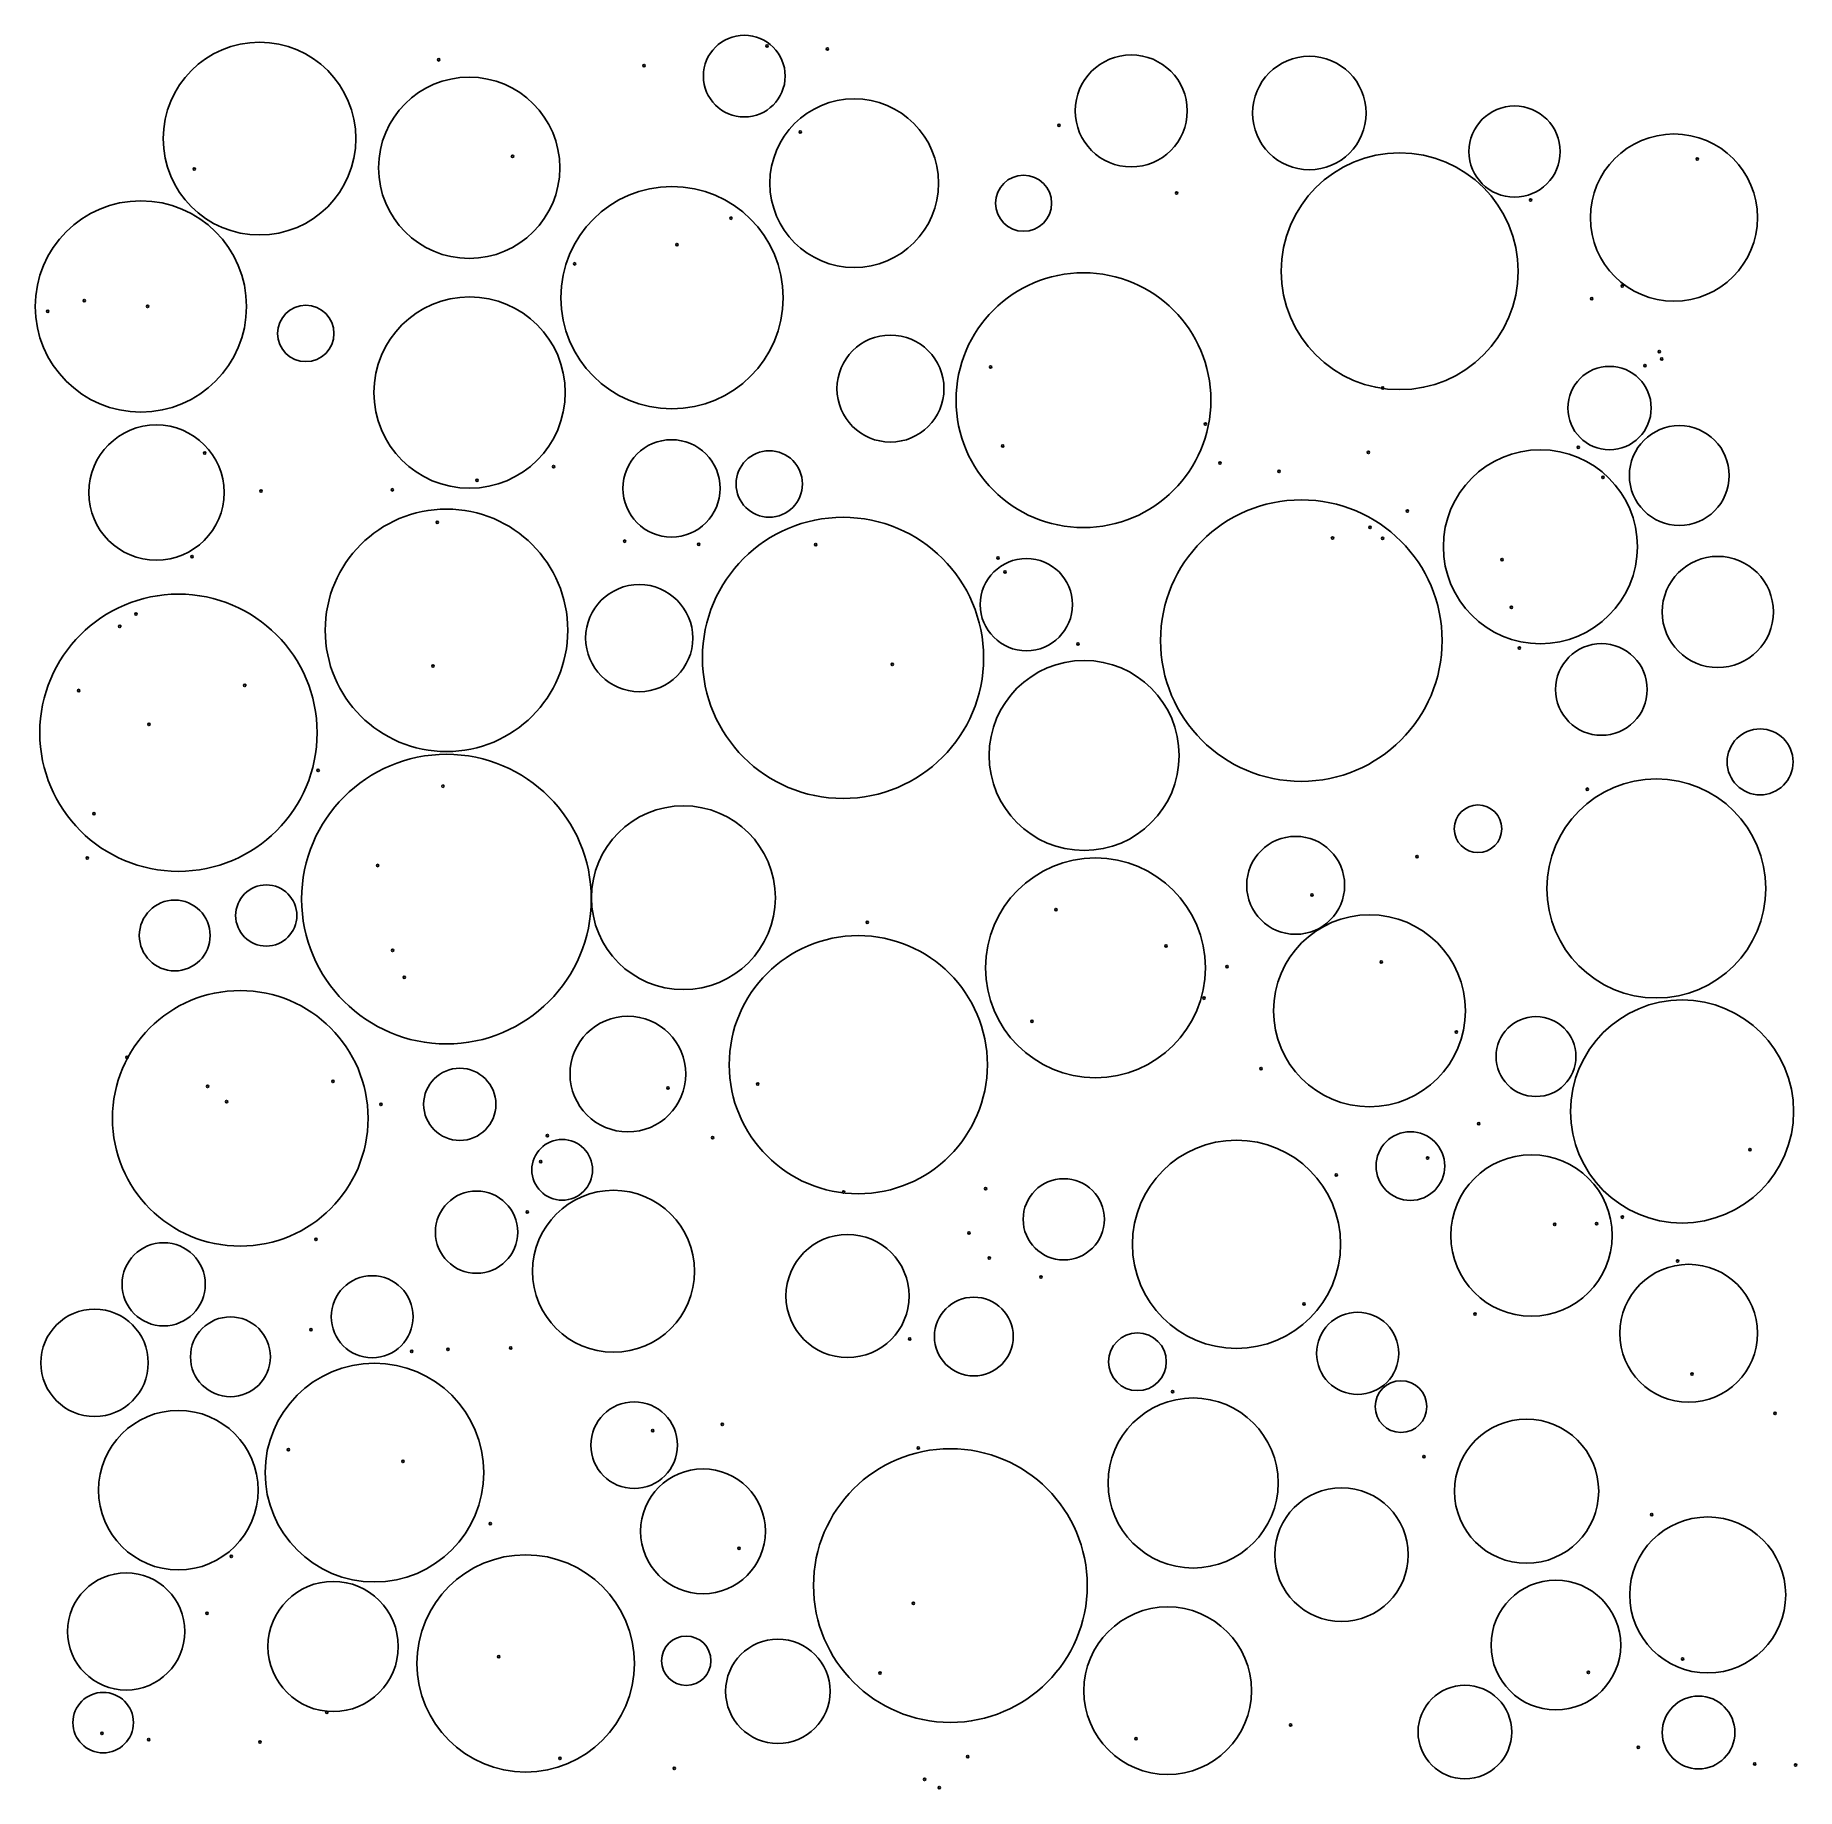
# Model space of a CAD drawing. Header units: metres. Extents: x 0 to 75, y 0.2 to 74.8.
import ezdxf

# ---------------------------------------------------------------- set-up
doc = ezdxf.new("R2010")
doc.units = ezdxf.units.M
for name, color, linetype in [('Aridos', 7, 'Continuous'), ('Poros', 7, 'Continuous'), ('Ptos_reactivos', 7, 'Continuous')]:
    doc.layers.add(name, color=color, linetype=linetype)

msp = doc.modelspace()

# ---------------------------------------------------------------- linework, layer by layer
at = {"layer": 'Aridos'}
for centre, radius in [((9.56, 70.429), 4.101), ((30.19, 73.09), 1.74), ((46.659, 71.608), 2.384), ((54.238, 71.518), 2.414), ((18.482, 69.187), 3.857), ((34.869, 68.532), 3.589), ((62.972, 69.877), 1.942), ((69.756, 67.069), 3.558), ((58.082, 64.784), 5.041), ((27.112, 63.658), 4.731), ((4.51, 63.284), 4.496), ((44.625, 59.295), 5.422), ((18.498, 59.62), 4.072), ((36.411, 59.789), 2.277), ((5.171, 55.363), 2.879), ((69.983, 56.087), 2.124), ((27.093, 55.542), 2.071), ((64.07, 53.057), 4.129), ((53.897, 49.062), 5.992), ((17.516, 49.5), 5.161), ((34.393, 48.326), 5.984), ((42.196, 50.593), 1.964), ((71.621, 50.281), 2.366), ((6.109, 45.139), 5.9), ((25.718, 49.167), 2.28), ((44.654, 44.171), 4.043), ((73.422, 43.897), 1.403), ((17.516, 38.058), 6.164), ((69.007, 38.511), 4.661), ((27.6, 38.116), 3.913), ((53.656, 38.644), 2.084), ((45.135, 35.132), 4.677), ((9.846, 37.359), 1.302), ((56.799, 33.306), 4.084), ((35.041, 31.009), 5.493), ((8.739, 28.726), 5.439), ((70.102, 29.017), 4.747), ((25.236, 30.61), 2.462), ((18.082, 29.322), 1.538), ((51.138, 23.363), 4.432), ((58.54, 26.693), 1.46), ((63.69, 23.741), 3.435), ((18.796, 23.88), 1.752), ((24.625, 22.214), 3.447), ((5.48, 21.662), 1.771), ((34.584, 21.163), 2.621), ((70.38, 19.578), 2.933), ((2.538, 18.318), 2.286), ((56.294, 18.721), 1.749), ((46.922, 18.364), 1.229), ((14.451, 13.645), 4.654), ((49.292, 13.203), 3.62), ((6.104, 12.898), 3.395), ((63.484, 12.853), 3.069), ((38.961, 8.837), 5.825), ((28.434, 11.147), 2.656), ((55.608, 10.151), 2.843), ((71.192, 8.438), 3.32), ((20.886, 5.522), 4.625), ((3.885, 6.884), 2.494), ((12.692, 6.243), 2.773), ((64.73, 6.304), 2.76), ((48.209, 4.362), 3.567), ((31.62, 4.335), 2.223), ((60.858, 2.601), 1.992), ((2.905, 3.004), 1.287), ((70.803, 2.583), 1.549)]:
    msp.add_circle(centre, radius, dxfattribs=at)
at = {"layer": 'Poros'}
for centre, radius in [((42.078, 67.679), 1.193), ((11.526, 62.135), 1.2), ((67.013, 58.96), 1.774), ((31.253, 55.729), 1.414), ((66.667, 46.98), 1.951), ((61.416, 41.051), 1.013), ((5.951, 36.509), 1.508), ((63.884, 31.356), 1.701), ((22.441, 26.533), 1.293), ((43.786, 24.427), 1.728), ((14.353, 20.281), 1.744), ((39.96, 19.435), 1.677), ((8.322, 18.575), 1.7), ((58.139, 16.456), 1.1), ((25.503, 14.813), 1.844), ((27.72, 5.637), 1.049)]:
    msp.add_circle(centre, radius, dxfattribs=at)
at = {"layer": 'Ptos_reactivos'}
for centre in [(31.161, 74.372), (33.727, 74.244), (17.187, 73.783), (25.928, 73.54), (32.571, 70.717), (43.583, 70.996), (20.326, 69.679), (6.783, 69.134), (70.746, 69.557), (48.587, 68.109), (63.655, 67.812), (29.62, 67.043), (27.321, 65.918), (22.965, 65.099), (67.555, 64.149), (0.545, 63.08), (2.098, 63.534), (4.798, 63.284), (66.256, 63.613), (40.673, 60.709), (68.521, 60.768), (69.132, 61.365), (69.237, 61.051), (57.359, 59.815), (49.812, 58.279), (7.228, 57.045), (41.191, 57.348), (56.754, 57.069), (65.681, 57.293), (22.072, 56.47), (50.431, 56.615), (52.949, 56.263), (9.626, 55.427), (15.214, 55.479), (18.819, 55.885), (66.732, 56.011), (17.124, 54.1), (58.412, 54.572), (25.105, 53.294), (55.224, 53.426), (56.825, 53.879), (57.356, 53.419), (6.688, 52.635), (28.25, 53.16), (33.229, 53.146), (40.992, 52.578), (62.443, 52.513), (41.288, 51.984), (4.298, 50.19), (62.836, 50.482), (3.614, 49.662), (44.389, 48.92), (63.179, 48.74), (16.938, 47.975), (36.49, 48.051), (1.868, 46.937), (8.934, 47.153), (4.85, 45.495), (12.055, 43.539), (17.361, 42.865), (66.064, 42.737), (2.511, 41.692), (2.225, 39.806), (58.824, 39.87), (14.593, 39.488), (54.346, 38.234), (43.45, 37.608), (35.426, 37.07), (48.141, 36.066), (15.221, 35.872), (50.734, 35.186), (57.299, 35.383), (15.722, 34.733), (49.761, 33.841), (42.429, 32.858), (60.495, 32.397), (3.916, 31.321), (52.184, 30.841), (7.352, 30.082), (12.68, 30.294), (26.938, 30.02), (30.764, 30.183), (8.159, 29.436), (14.728, 29.32), (61.446, 28.492), (21.812, 27.99), (28.843, 27.896), (59.268, 27.036), (72.99, 27.397), (21.526, 26.885), (55.383, 26.314), (34.415, 25.589), (40.457, 25.731), (20.952, 24.745), (64.681, 24.212), (66.465, 24.241), (67.562, 24.519), (11.959, 23.57), (39.752, 23.848), (40.615, 22.775), (69.908, 22.647), (42.817, 21.969), (54.012, 20.826), (61.291, 20.394), (11.748, 19.727), (16.039, 18.801), (17.576, 18.888), (20.251, 18.955), (37.231, 19.337), (70.527, 17.84), (48.417, 17.087), (29.251, 15.699), (74.057, 16.164), (26.295, 15.435), (10.788, 14.619), (37.592, 14.697), (59.112, 14.33), (15.661, 14.119), (19.38, 11.472), (68.812, 11.86), (8.356, 10.079), (29.968, 10.427), (7.327, 7.656), (37.387, 8.082), (19.741, 5.81), (70.126, 5.712), (35.971, 5.112), (66.117, 5.141), (12.424, 3.444), (2.849, 2.545), (4.843, 2.282), (46.863, 2.315), (53.441, 2.904), (9.577, 2.172), (22.341, 1.48), (39.699, 1.559), (68.235, 1.955), (27.21, 1.057), (73.195, 1.248), (74.932, 1.196), (37.864, 0.588), (38.489, 0.237)]:
    msp.add_circle(centre, 0.05, dxfattribs=at)

doc.saveas('drawing.dxf')
